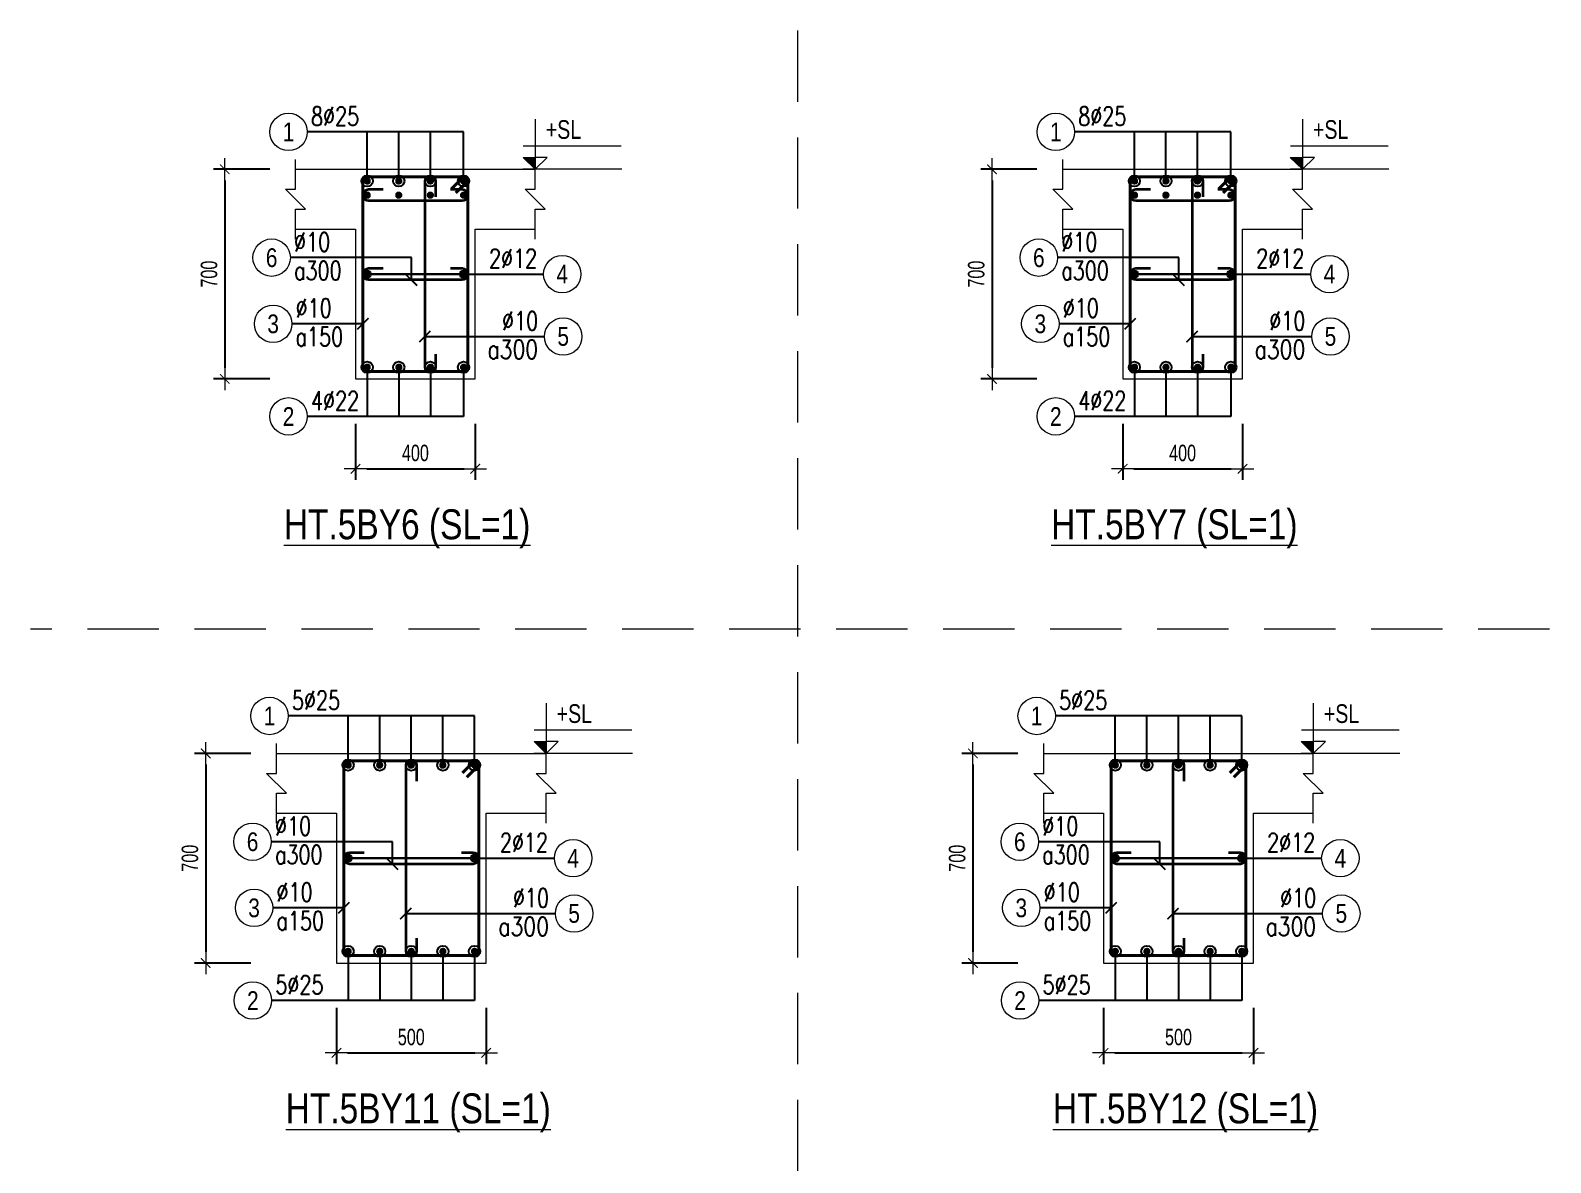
# Model space of a CAD drawing. Header units: millimetres. Extents: x 225489 to 327520, y -235866 to -221866.
# Drawn here: x 246514 to 251590, y -225647 to -221866 of the extents above; entities that cross this region are included whole.
import ezdxf
from ezdxf.enums import TextEntityAlignment as Align

# ---------------------------------------------------------------- set-up
doc = ezdxf.new("R2010")
doc.units = ezdxf.units.MM
doc.header["$PDMODE"] = 3
doc.linetypes.add('HIDDEN2', pattern=[4.762499999999999, 3.175, -1.5875])
doc.layers.get('0').update_dxf_attribs({"lineweight": 20})
doc.layers.get('Defpoints').update_dxf_attribs({"color": 151, "lineweight": 9})
for name, color, linetype, lineweight in [('NDC_S_ANNO', 7, 'Continuous', 20), ('NDC_S_CONTINUOUS', 3, 'Continuous', 20), ('NDC_S_DIM', 1, 'Continuous', 15), ('NDC_S_HIDDEN', 8, 'HIDDEN2', 13), ('NDC_S_REBAR', 4, 'Continuous', 35), ('NDC_S_STIRRUP', 4, 'Continuous', 40), ('NDC_S_TEXT SYMBOL', 7, 'Continuous', 20), ('NDC_S_THIN LINE', 8, 'Continuous', 9), ('NDC_S_VN TEXT', 7, 'Continuous', 20)]:
    doc.layers.add(name, color=color, linetype=linetype, lineweight=lineweight)
doc.styles.add('ARIAL', font='arial.ttf', dxfattribs={"width": 0.8})
doc.styles.add('NDC_ANNO', font='', dxfattribs={"width": 0.8})
doc.styles.add('NDC_DIM', font='', dxfattribs={"width": 0.75})
doc.styles.add('NDC_EN TXT', font='romans.shx', dxfattribs={"width": 0.8})
doc.styles.get('NDC_ANNO').set_extended_font_data('Dotum')
doc.styles.get('NDC_DIM').set_extended_font_data('Dotum')
doc.dimstyles.new('NDC_dim_25', dxfattribs={"dimscale": 25, "dimtxt": 2.2, "dimasz": 1.5, "dimexe": 1.5, "dimexo": 2.5, "dimgap": 1, "dimtad": 1, "dimdec": 0, "dimzin": 0, "dimdsep": 46, "dimtxsty": 'NDC_DIM', "dimblk": 'DIMMARK', "dimcen": 0.09, "dimdle": 1.2, "dimclrd": 1, "dimclre": 1, "dimclrt": 3, "dimadec": 0, "dimazin": 0, "dimtfac": 1, "dimtdec": 0, "dimtix": 1, "dimtofl": 0, "dimtmove": 0, "dimatfit": 3, "dimfxl": 6, "dimfxlon": 1, "dimtolj": 1, "dimtzin": 0, "dimarcsym": 0})

# ---------------------------------------------------------------- blocks, each defined once
blk = doc.blocks.new('kata_block_THEP')
at = {"layer": 'NDC_S_REBAR', "color": 0}
for p, q in [((-0.5, 0), (0.5, 0)), ((-0.3535533905960619, 0.353553390592424), (0.3535533905960619, -0.353553390592424)), ((0.3535533905960619, 0.353553390592424), (-0.3535533905960619, -0.353553390592424)), ((0, 0.5), (0, -0.5))]:
    blk.add_line(p, q, dxfattribs=at)
at = {"layer": 'NDC_S_REBAR', "color": 0, "const_width": 0.08333333333333334}
blk.add_lwpolyline([(-0.5, -1.818989403545856e-12, 1), (0.5000000000145519, -1.818989403545856e-12, 1), (-0.5, -1.818989403545856e-12, 1)], format="xyb", dxfattribs=at)
blk = doc.blocks.new('DIMMARK')
at = {"layer": 'NDC_S_DIM', "color": 1}
blk.add_line((-1.5, 0), (1, 0), dxfattribs=at)
at = {"layer": 'NDC_S_DIM', "color": 2, "const_width": 0.1}
blk.add_lwpolyline([(-0.4242640687119285, -0.4242640687119285), (0.4242640687119285, 0.4242640687119285)], dxfattribs=at)
blk = doc.blocks.new('*D90')
at = {"layer": 'Defpoints', "color": 0, "transparency": 16777216}
for p in [(247669.4350195396, -222329.8664509772), (247163.4350195396, -223029.8664509772), (247669.4350195396, -223029.8664509772)]:
    blk.add_point(p, dxfattribs=at)
at = {"layer": 'NDC_S_DIM', "color": 1, "lineweight": -2, "transparency": 16777216}
for p, q in [((247313.4350195396, -222329.8664509772), (247125.9350195396, -222329.8664509772)), ((247163.4350195396, -222367.3664509772), (247163.4350195396, -222992.3664509772)), ((247313.4350195396, -223029.8664509772), (247125.9350195396, -223029.8664509772))]:
    blk.add_line(p, q, dxfattribs=at)
at = {"layer": 'NDC_S_DIM', "color": 1, "lineweight": -2, "transparency": 16777216, "xscale": 37.5, "yscale": 37.5, "zscale": 37.5}
for p, rotation in [((247163.4350195396, -222329.8664509772), 90), ((247163.4350195396, -223029.8664509772), 270)]:
    blk.add_blockref('DIMMARK', p, dxfattribs=dict(at, rotation=rotation))
at = {"layer": 'NDC_S_DIM', "color": 3, "transparency": 16777216, "insert": (247110.9350195397, -222679.8664509772), "char_height": 55.00000000000001, "attachment_point": 5, "rotation": 90, "style": 'NDC_DIM'}
blk.add_mtext('\\A1;700', dxfattribs=at)
blk = doc.blocks.new('*D91')
at = {"layer": 'Defpoints', "color": 0, "transparency": 16777216}
for p in [(247599.7618949953, -223029.8664509772), (247999.7618949953, -223029.8664509772), (247999.7618949953, -223329.8664509772)]:
    blk.add_point(p, dxfattribs=at)
at = {"layer": 'NDC_S_DIM', "color": 1, "lineweight": -2, "transparency": 16777216}
for p, q in [((247599.7618949953, -223179.8664509772), (247599.7618949953, -223367.3664509772)), ((247999.7618949953, -223179.8664509772), (247999.7618949953, -223367.3664509772)), ((247637.2618949953, -223329.8664509772), (247962.2618949953, -223329.8664509772))]:
    blk.add_line(p, q, dxfattribs=at)
at = {"layer": 'NDC_S_DIM', "color": 1, "lineweight": -2, "transparency": 16777216, "xscale": 37.5, "yscale": 37.5, "zscale": 37.5, "rotation": 180}
blk.add_blockref('DIMMARK', (247599.7618949953, -223329.8664509772), dxfattribs=at)
at = {"layer": 'NDC_S_DIM', "color": 1, "lineweight": -2, "transparency": 16777216, "xscale": 37.5, "yscale": 37.5, "zscale": 37.5}
blk.add_blockref('DIMMARK', (247999.7618949953, -223329.8664509772), dxfattribs=at)
at = {"layer": 'NDC_S_DIM', "color": 3, "transparency": 16777216, "insert": (247799.7618949953, -223277.3664509772), "char_height": 55.00000000000001, "attachment_point": 5, "style": 'NDC_DIM'}
blk.add_mtext('\\A1;400', dxfattribs=at)
blk = doc.blocks.new('kata_block_CT')
at = {"layer": 'NDC_S_ANNO'}
blk.add_hatch(color=3, dxfattribs=at).paths.add_polyline_path([(0, 1.596954857557648), (-1.612010908633238, 1.596954857557648), (0, 0)])
at = {"layer": 'NDC_S_ANNO', "ltscale": 50}
h = blk.add_hatch(dxfattribs=at)
h.set_pattern_fill('ANSI31', color=256, scale=1.406250541793835, style=0)
h.set_pattern_definition([(45.00000000000001, (0, 5.456968210637569e-12), (-3.157122508925224, 3.157122508925225), [])])
h.paths.add_polyline_path([(0, 1.596954857557648), (0, 0), (1.612010908924276, 1.596954857557648)])
for p, q in [((-1.592704896858777, 3.140833880479477), (11.46947077315417, 3.140833880479477)), ((11.56125648126181, 5.456968210637569e-12), (-1.63869572513795, 5.456968210637569e-12))]:
    blk.add_line(p, q, dxfattribs=at)
for points in [[(0, 6.69495074864426), (0, 0)], [(0, 0), (-1.612010908924276, 1.596954857557648), (0, 1.596954857557648)], [(0, 0), (1.612010908924276, 1.596954857557648), (0, 1.596954857557648)]]:
    blk.add_lwpolyline(points, dxfattribs=at)
at = {"layer": 'NDC_S_ANNO', "color": 8, "ltscale": 50}
blk.add_lwpolyline([(0, 0), (-1.612010908633238, 1.596954857557648), (0, 1.596954857557648)], dxfattribs=at)
at = {"layer": 'NDC_S_TEXT SYMBOL', "color": 3, "style": 'NDC_ANNO', "width": 0.8}
blk.add_attdef('CT', (1.409564409346785, 4.068271311703938), '', height=2.5, dxfattribs=at)
blk = doc.blocks.new('kata_block_TD')
at = {"color": 6, "linetype": 'ByBlock', "lineweight": -2, "style": 'ARIAL', "width": 0.8}
blk.add_attdef('SECTDET2', text='', height=5, dxfattribs=at).set_placement((0, 7.970649532882817), align=Align.CENTER)
at = {"color": 0, "linetype": 'ByBlock', "lineweight": -2, "style": 'ARIAL', "width": 0.8}
blk.add_attdef('SECTDET1', text='', height=5, dxfattribs=at).set_placement((0, 1.470649532882817), align=Align.CENTER)
at = {"color": 3, "lineweight": 25, "style": 'ARIAL', "width": 0.8}
blk.add_attdef('SSCALE', text='', height=2.5, dxfattribs=at).set_placement((0, -3.998868953555331), align=Align.CENTER)
blk = doc.blocks.new('*U12')
blk.add_circle((-2.5, 0), 2.5)
at = {"layer": 'NDC_S_VN TEXT', "color": 3, "style": 'NDC_EN TXT', "width": 0.75}
for tag, p in [('DK1', (0.5, 0.8455043070534884)), ('KC1', (0.5, -2.972544307831413))]:
    blk.add_attdef(tag, p, '', height=2.5, dxfattribs=at)
at = {"layer": 'NDC_S_VN TEXT', "color": 7, "style": 'ARIAL', "width": 0.8}
blk.add_attdef('SH2', text='', height=2.5, dxfattribs=at).set_placement((-2.5, 0), align=Align.MIDDLE)
blk = doc.blocks.new('*U15')
blk.add_circle((2.5, 0), 2.5)
at = {"layer": 'NDC_S_VN TEXT', "color": 3, "style": 'NDC_EN TXT'}
for tag, width, p in [('DK2', 0.75, (-0.85, 0.8455043070534884)), ('KC2', 0.8, (-0.85, -2.972544307831413))]:
    blk.add_attdef(tag, text='', height=2.5, dxfattribs=dict(at, width=width)).set_placement(p, align=Align.RIGHT)
at = {"layer": 'NDC_S_VN TEXT', "color": 7, "style": 'ARIAL', "width": 0.8}
blk.add_attdef('SH3', text='', height=2.5, dxfattribs=at).set_placement((2.5, 0), align=Align.MIDDLE)
blk = doc.blocks.new('*U10')
blk.add_circle((2.5, 0), 2.5)
at = {"layer": 'NDC_S_VN TEXT', "color": 3, "style": 'NDC_EN TXT', "width": 0.75}
blk.add_attdef('DK2', text='', height=2.5, dxfattribs=at).set_placement((-0.85, 0.8455043070534884), align=Align.RIGHT)
at = {"layer": 'NDC_S_VN TEXT', "color": 7, "style": 'ARIAL', "width": 0.8}
blk.add_attdef('SH3', text='', height=2.5, dxfattribs=at).set_placement((2.5, 0), align=Align.MIDDLE)
blk = doc.blocks.new('*U11')
blk.add_circle((-2.5, 0), 2.5)
at = {"layer": 'NDC_S_VN TEXT', "color": 3, "style": 'NDC_EN TXT', "width": 0.75}
blk.add_attdef('DK1', (0.5, 0.8455043070534884), '', height=2.5, dxfattribs=at)
at = {"layer": 'NDC_S_VN TEXT', "color": 7, "style": 'ARIAL', "width": 0.8}
blk.add_attdef('SH2', text='', height=2.5, dxfattribs=at).set_placement((-2.5, 0), align=Align.MIDDLE)
blk = doc.blocks.new('*D92')
at = {"layer": 'Defpoints', "color": 0, "transparency": 16777216}
for p in [(250230.9459569083, -222329.8664509772), (249724.9459569083, -223029.8664509772), (250230.9459569083, -223029.8664509772)]:
    blk.add_point(p, dxfattribs=at)
at = {"layer": 'NDC_S_DIM', "color": 1, "lineweight": -2, "transparency": 16777216}
for p, q in [((249874.9459569083, -222329.8664509772), (249687.4459569083, -222329.8664509772)), ((249724.9459569083, -222367.3664509772), (249724.9459569083, -222992.3664509772)), ((249874.9459569083, -223029.8664509772), (249687.4459569083, -223029.8664509772))]:
    blk.add_line(p, q, dxfattribs=at)
at = {"layer": 'NDC_S_DIM', "color": 1, "lineweight": -2, "transparency": 16777216, "xscale": 37.5, "yscale": 37.5, "zscale": 37.5}
for p, rotation in [((249724.9459569083, -222329.8664509772), 90), ((249724.9459569083, -223029.8664509772), 270)]:
    blk.add_blockref('DIMMARK', p, dxfattribs=dict(at, rotation=rotation))
at = {"layer": 'NDC_S_DIM', "color": 3, "transparency": 16777216, "insert": (249672.4459569083, -222679.8664509772), "char_height": 55.00000000000001, "attachment_point": 5, "rotation": 90, "style": 'NDC_DIM'}
blk.add_mtext('\\A1;700', dxfattribs=at)
blk = doc.blocks.new('*D93')
at = {"layer": 'Defpoints', "color": 0, "transparency": 16777216}
for p in [(250161.272832364, -223029.8664509772), (250561.272832364, -223029.8664509772), (250561.272832364, -223329.8664509772)]:
    blk.add_point(p, dxfattribs=at)
at = {"layer": 'NDC_S_DIM', "color": 1, "lineweight": -2, "transparency": 16777216}
for p, q in [((250161.272832364, -223179.8664509772), (250161.272832364, -223367.3664509772)), ((250561.272832364, -223179.8664509772), (250561.272832364, -223367.3664509772)), ((250198.772832364, -223329.8664509772), (250523.772832364, -223329.8664509772))]:
    blk.add_line(p, q, dxfattribs=at)
at = {"layer": 'NDC_S_DIM', "color": 1, "lineweight": -2, "transparency": 16777216, "xscale": 37.5, "yscale": 37.5, "zscale": 37.5, "rotation": 180}
blk.add_blockref('DIMMARK', (250161.272832364, -223329.8664509772), dxfattribs=at)
at = {"layer": 'NDC_S_DIM', "color": 1, "lineweight": -2, "transparency": 16777216, "xscale": 37.5, "yscale": 37.5, "zscale": 37.5}
blk.add_blockref('DIMMARK', (250561.272832364, -223329.8664509772), dxfattribs=at)
at = {"layer": 'NDC_S_DIM', "color": 3, "transparency": 16777216, "insert": (250361.272832364, -223277.3664509772), "char_height": 55.00000000000001, "attachment_point": 5, "style": 'NDC_DIM'}
blk.add_mtext('\\A1;400', dxfattribs=at)
blk = doc.blocks.new('*D104')
at = {"layer": 'Defpoints', "color": 0, "transparency": 16777216}
for p in [(247536.1160967985, -224980.4652427768), (248036.1160967985, -224980.4652427768), (248036.1160967985, -225280.4652427768)]:
    blk.add_point(p, dxfattribs=at)
at = {"layer": 'NDC_S_DIM', "color": 1, "lineweight": -2, "transparency": 16777216}
for p, q in [((247536.1160967985, -225130.4652427768), (247536.1160967985, -225317.9652427768)), ((248036.1160967985, -225130.4652427768), (248036.1160967985, -225317.9652427768)), ((247573.6160967985, -225280.4652427768), (247998.6160967985, -225280.4652427768))]:
    blk.add_line(p, q, dxfattribs=at)
at = {"layer": 'NDC_S_DIM', "color": 1, "lineweight": -2, "transparency": 16777216, "xscale": 37.5, "yscale": 37.5, "zscale": 37.5, "rotation": 180}
blk.add_blockref('DIMMARK', (247536.1160967985, -225280.4652427768), dxfattribs=at)
at = {"layer": 'NDC_S_DIM', "color": 1, "lineweight": -2, "transparency": 16777216, "xscale": 37.5, "yscale": 37.5, "zscale": 37.5}
blk.add_blockref('DIMMARK', (248036.1160967985, -225280.4652427768), dxfattribs=at)
at = {"layer": 'NDC_S_DIM', "color": 3, "transparency": 16777216, "insert": (247786.1160967985, -225227.9652427768), "char_height": 55.00000000000001, "attachment_point": 5, "style": 'NDC_DIM'}
blk.add_mtext('\\A1;500', dxfattribs=at)
blk = doc.blocks.new('*D105')
at = {"layer": 'Defpoints', "color": 0, "transparency": 16777216}
for p in [(247605.7892213428, -224280.4652427768), (247099.7892213428, -224980.4652427768), (247605.7892213428, -224980.4652427768)]:
    blk.add_point(p, dxfattribs=at)
at = {"layer": 'NDC_S_DIM', "color": 1, "lineweight": -2, "transparency": 16777216}
for p, q in [((247249.7892213428, -224280.4652427768), (247062.2892213428, -224280.4652427768)), ((247099.7892213428, -224317.9652427768), (247099.7892213428, -224942.9652427768)), ((247249.7892213428, -224980.4652427768), (247062.2892213428, -224980.4652427768))]:
    blk.add_line(p, q, dxfattribs=at)
at = {"layer": 'NDC_S_DIM', "color": 1, "lineweight": -2, "transparency": 16777216, "xscale": 37.5, "yscale": 37.5, "zscale": 37.5}
for p, rotation in [((247099.7892213428, -224280.4652427768), 90), ((247099.7892213428, -224980.4652427768), 270)]:
    blk.add_blockref('DIMMARK', p, dxfattribs=dict(at, rotation=rotation))
at = {"layer": 'NDC_S_DIM', "color": 3, "transparency": 16777216, "insert": (247047.2892213429, -224630.4652427768), "char_height": 55.00000000000001, "attachment_point": 5, "rotation": 90, "style": 'NDC_DIM'}
blk.add_mtext('\\A1;700', dxfattribs=at)
blk = doc.blocks.new('*D106')
at = {"layer": 'Defpoints', "color": 0, "transparency": 16777216}
for p in [(250097.6270341671, -224980.4652427768), (250597.6270341671, -224980.4652427768), (250597.6270341671, -225280.4652427768)]:
    blk.add_point(p, dxfattribs=at)
at = {"layer": 'NDC_S_DIM', "color": 1, "lineweight": -2, "transparency": 16777216}
for p, q in [((250097.6270341671, -225130.4652427768), (250097.6270341671, -225317.9652427768)), ((250597.6270341671, -225130.4652427768), (250597.6270341671, -225317.9652427768)), ((250135.1270341671, -225280.4652427768), (250560.1270341671, -225280.4652427768))]:
    blk.add_line(p, q, dxfattribs=at)
at = {"layer": 'NDC_S_DIM', "color": 1, "lineweight": -2, "transparency": 16777216, "xscale": 37.5, "yscale": 37.5, "zscale": 37.5, "rotation": 180}
blk.add_blockref('DIMMARK', (250097.6270341671, -225280.4652427768), dxfattribs=at)
at = {"layer": 'NDC_S_DIM', "color": 1, "lineweight": -2, "transparency": 16777216, "xscale": 37.5, "yscale": 37.5, "zscale": 37.5}
blk.add_blockref('DIMMARK', (250597.6270341671, -225280.4652427768), dxfattribs=at)
at = {"layer": 'NDC_S_DIM', "color": 3, "transparency": 16777216, "insert": (250347.6270341671, -225227.9652427768), "char_height": 55.00000000000001, "attachment_point": 5, "style": 'NDC_DIM'}
blk.add_mtext('\\A1;500', dxfattribs=at)
blk = doc.blocks.new('*D107')
at = {"layer": 'Defpoints', "color": 0, "transparency": 16777216}
for p in [(250167.3001587114, -224280.4652427768), (249661.3001587114, -224980.4652427768), (250167.3001587114, -224980.4652427768)]:
    blk.add_point(p, dxfattribs=at)
at = {"layer": 'NDC_S_DIM', "color": 1, "lineweight": -2, "transparency": 16777216}
for p, q in [((249811.3001587114, -224280.4652427768), (249623.8001587114, -224280.4652427768)), ((249661.3001587114, -224317.9652427768), (249661.3001587114, -224942.9652427768)), ((249811.3001587114, -224980.4652427768), (249623.8001587114, -224980.4652427768))]:
    blk.add_line(p, q, dxfattribs=at)
at = {"layer": 'NDC_S_DIM', "color": 1, "lineweight": -2, "transparency": 16777216, "xscale": 37.5, "yscale": 37.5, "zscale": 37.5}
for p, rotation in [((249661.3001587114, -224280.4652427768), 90), ((249661.3001587114, -224980.4652427768), 270)]:
    blk.add_blockref('DIMMARK', p, dxfattribs=dict(at, rotation=rotation))
at = {"layer": 'NDC_S_DIM', "color": 3, "transparency": 16777216, "insert": (249608.8001587114, -224630.4652427768), "char_height": 55.00000000000001, "attachment_point": 5, "rotation": 90, "style": 'NDC_DIM'}
blk.add_mtext('\\A1;700', dxfattribs=at)

msp = doc.modelspace()

# ---------------------------------------------------------------- linework, layer by layer
at = {"layer": 'NDC_S_CONTINUOUS'}
for points in [[(247399.7618949953, -222329.8664509772), (247599.7618949953, -222329.8664509772), (247599.7618949953, -222329.8664509772), (247999.7618949953, -222329.8664509772), (247999.7618949953, -222329.8664509772), (248199.7618949953, -222329.8664509772)], [(249961.272832364, -222329.8664509772), (250161.272832364, -222329.8664509772), (250161.272832364, -222329.8664509772), (250561.272832364, -222329.8664509772), (250561.272832364, -222329.8664509772), (250761.272832364, -222329.8664509772)], [(247399.7618949953, -222529.8664509772), (247599.7618949953, -222529.8664509772), (247599.7618949953, -223029.8664509772), (247999.7618949953, -223029.8664509772), (247999.7618949953, -222529.8664509772), (248199.7618949953, -222529.8664509772)], [(249961.272832364, -222529.8664509772), (250161.272832364, -222529.8664509772), (250161.272832364, -223029.8664509772), (250561.272832364, -223029.8664509772), (250561.272832364, -222529.8664509772), (250761.272832364, -222529.8664509772)], [(247336.1160967985, -224280.4652427768), (247536.1160967985, -224280.4652427768), (247536.1160967985, -224280.4652427768), (248036.1160967985, -224280.4652427768), (248036.1160967985, -224280.4652427768), (248236.1160967985, -224280.4652427768)], [(249897.6270341671, -224280.4652427768), (250097.6270341671, -224280.4652427768), (250097.6270341671, -224280.4652427768), (250597.6270341671, -224280.4652427768), (250597.6270341671, -224280.4652427768), (250797.6270341671, -224280.4652427768)], [(247336.1160967985, -224480.4652427768), (247536.1160967985, -224480.4652427768), (247536.1160967985, -224980.4652427768), (248036.1160967985, -224980.4652427768), (248036.1160967985, -224480.4652427768), (248236.1160967985, -224480.4652427768)], [(249897.6270341671, -224480.4652427768), (250097.6270341671, -224480.4652427768), (250097.6270341671, -224980.4652427768), (250597.6270341671, -224980.4652427768), (250597.6270341671, -224480.4652427768), (250797.6270341671, -224480.4652427768)]]:
    msp.add_lwpolyline(points, dxfattribs=at)
at = {"layer": 'NDC_S_HIDDEN', "ltscale": 75}
for p, q in [((249075.8963880729, -221865.8761660784), (249075.8963880729, -235865.8761660625)), ((264444.9620122843, -223865.8761660761), (246514.3854507044, -223865.8761660761))]:
    msp.add_line(p, q, dxfattribs=at)
at = {"layer": 'NDC_S_REBAR'}
for points in [[(247868.1938949953, -222422.2111409105), (247868.1938949953, -222373.2979711007, 0.9999999999999999), (247831.3298949953, -222373.2979711007), (247831.3298949953, -222986.4344509771, 0.9999999999999999), (247868.1938949953, -222986.4344509771), (247868.1938949953, -222947.1775599683, -0.414213562)], [(250429.704832364, -222422.2111409105), (250429.704832364, -222373.2979711007, 0.9999999999999999), (250392.8408323639, -222373.2979711007), (250392.8408323639, -222986.4344509771, 0.9999999999999999), (250429.704832364, -222986.4344509771), (250429.704832364, -222947.1775599683, -0.414213562)], [(247692.1070648054, -222397.6501835618), (247643.1938949955, -222397.6501835618, 0.9999999999999999), (247643.1938949955, -222434.5141835619), (247956.3298949955, -222434.5141835619, 0.9999999999999999), (247956.3298949955, -222397.6501835618), (247917.0730039866, -222397.6501835618, -0.414213562)], [(250253.618002174, -222397.6501835618), (250204.7048323642, -222397.6501835618, 0.9999999999999999), (250204.7048323642, -222434.5141835619), (250517.8408323641, -222434.5141835619, 0.9999999999999999), (250517.8408323641, -222397.6501835618), (250478.5839413553, -222397.6501835618, -0.414213562)], [(247692.1070648052, -222661.4344509772), (247643.1938949953, -222661.4344509772, 0.9999999999999999), (247643.1938949953, -222698.2984509773), (247956.3298949953, -222698.2984509773, 0.9999999999999999), (247956.3298949953, -222661.4344509772), (247917.0730039865, -222661.4344509772, -0.414213562)], [(250253.6180021738, -222661.4344509772), (250204.704832364, -222661.4344509772, 0.9999999999999999), (250204.704832364, -222698.2984509773), (250517.8408323639, -222698.2984509773, 0.9999999999999999), (250517.8408323639, -222661.4344509772), (250478.5839413551, -222661.4344509772, -0.414213562)], [(247804.5480967985, -224372.8099327102), (247804.5480967985, -224323.8967629003, 0.9999999999999999), (247767.6840967985, -224323.8967629003), (247767.6840967985, -224937.0332427768, 0.9999999999999999), (247804.5480967985, -224937.0332427768), (247804.5480967985, -224897.776351768, -0.414213562)], [(250366.0590341671, -224372.8099327102), (250366.0590341671, -224323.8967629003, 0.9999999999999999), (250329.195034167, -224323.8967629003), (250329.195034167, -224937.0332427768, 0.9999999999999999), (250366.0590341671, -224937.0332427768), (250366.0590341671, -224897.776351768, -0.414213562)], [(247628.4612666084, -224612.0332427768), (247579.5480967985, -224612.0332427768, 0.9999999999999999), (247579.5480967985, -224648.8972427769), (247992.6840967985, -224648.8972427769, 0.9999999999999999), (247992.6840967985, -224612.0332427768), (247953.4272057897, -224612.0332427768, -0.414213562)], [(250189.9722039769, -224612.0332427768), (250141.0590341671, -224612.0332427768, 0.9999999999999999), (250141.0590341671, -224648.8972427769), (250554.195034167, -224648.8972427769, 0.9999999999999999), (250554.195034167, -224612.0332427768), (250514.9381431582, -224612.0332427768, -0.414213562)]]:
    msp.add_lwpolyline(points, format="xyb", dxfattribs=at)
at = {"layer": 'NDC_S_STIRRUP'}
for points in [[(247920.7618949953, -222394.8664509772), (247960.7618949953, -222354.8664509772, -0.414213562), (247974.7618949953, -222368.8664509772), (247974.7618949953, -222990.8664509772, -0.414213562), (247960.7618949953, -223004.8664509772), (247638.7618949953, -223004.8664509772, -0.414213562), (247624.7618949953, -222990.8664509772), (247624.7618949953, -222368.8664509772, -0.414213562), (247638.7618949953, -222354.8664509772), (247960.7618949953, -222354.8664509772, -0.414213562), (247974.7618949953, -222368.8664509772), (247934.7618949953, -222408.8664509772)], [(250482.272832364, -222394.8664509772), (250522.272832364, -222354.8664509772, -0.414213562), (250536.272832364, -222368.8664509772), (250536.272832364, -222990.8664509772, -0.414213562), (250522.272832364, -223004.8664509772), (250200.272832364, -223004.8664509772, -0.414213562), (250186.272832364, -222990.8664509772), (250186.272832364, -222368.8664509772, -0.414213562), (250200.272832364, -222354.8664509772), (250522.272832364, -222354.8664509772, -0.414213562), (250536.272832364, -222368.8664509772), (250496.272832364, -222408.8664509772)], [(247957.1160967985, -224345.4652427768), (247997.1160967985, -224305.4652427768, -0.414213562), (248011.1160967985, -224319.4652427768), (248011.1160967985, -224941.4652427768, -0.414213562), (247997.1160967985, -224955.4652427768), (247575.1160967985, -224955.4652427768, -0.414213562), (247561.1160967985, -224941.4652427768), (247561.1160967985, -224319.4652427768, -0.414213562), (247575.1160967985, -224305.4652427768), (247997.1160967985, -224305.4652427768, -0.414213562), (248011.1160967985, -224319.4652427768), (247971.1160967985, -224359.4652427768)], [(250518.6270341671, -224345.4652427768), (250558.6270341671, -224305.4652427768, -0.414213562), (250572.6270341671, -224319.4652427768), (250572.6270341671, -224941.4652427768, -0.414213562), (250558.6270341671, -224955.4652427768), (250136.6270341671, -224955.4652427768, -0.414213562), (250122.6270341671, -224941.4652427768), (250122.6270341671, -224319.4652427768, -0.414213562), (250136.6270341671, -224305.4652427768), (250558.6270341671, -224305.4652427768, -0.414213562), (250572.6270341671, -224319.4652427768), (250532.6270341671, -224359.4652427768)]]:
    msp.add_lwpolyline(points, format="xyb", dxfattribs=at)
at = {"layer": 'NDC_S_THIN LINE'}
for points in [[(247399.7618949953, -222563.1997843105), (247399.7618949953, -222463.1997843105), (247433.0952283287, -222463.1997843105), (247366.428561662, -222396.5331176438), (247399.7618949953, -222396.5331176438), (247399.7618949953, -222296.5331176438)], [(248199.7618949953, -222563.1997843105), (248199.7618949953, -222463.1997843105), (248233.0952283287, -222463.1997843105), (248166.428561662, -222396.5331176438), (248199.7618949953, -222396.5331176438), (248199.7618949953, -222296.5331176438)], [(249961.272832364, -222563.1997843105), (249961.272832364, -222463.1997843105), (249994.6061656973, -222463.1997843105), (249927.9394990306, -222396.5331176438), (249961.272832364, -222396.5331176438), (249961.272832364, -222296.5331176438)], [(250761.272832364, -222563.1997843105), (250761.272832364, -222463.1997843105), (250794.6061656973, -222463.1997843105), (250727.9394990306, -222396.5331176438), (250761.272832364, -222396.5331176438), (250761.272832364, -222296.5331176438)], [(247336.1160967985, -224513.7985761102), (247336.1160967985, -224413.7985761102), (247369.4494301319, -224413.7985761102), (247302.7827634652, -224347.1319094435), (247336.1160967985, -224347.1319094435), (247336.1160967985, -224247.1319094435)], [(248236.1160967985, -224513.7985761102), (248236.1160967985, -224413.7985761102), (248269.4494301319, -224413.7985761102), (248202.7827634652, -224347.1319094435), (248236.1160967985, -224347.1319094435), (248236.1160967985, -224247.1319094435)], [(249897.6270341671, -224513.7985761102), (249897.6270341671, -224413.7985761102), (249930.9603675004, -224413.7985761102), (249864.2937008337, -224347.1319094435), (249897.6270341671, -224347.1319094435), (249897.6270341671, -224247.1319094435)], [(250797.6270341671, -224513.7985761102), (250797.6270341671, -224413.7985761102), (250830.9603675004, -224413.7985761102), (250764.2937008337, -224347.1319094435), (250797.6270341671, -224347.1319094435), (250797.6270341671, -224247.1319094435)]]:
    msp.add_lwpolyline(points, dxfattribs=at)

# ---------------------------------------------------------------- block references
at = {"layer": 'NDC_S_REBAR', "xscale": 22, "yscale": 22, "zscale": 22}
for p in [(247638.7618949953, -222368.8664509772), (247960.7618949953, -222368.8664509772), (250200.272832364, -222368.8664509772), (250522.272832364, -222368.8664509772), (247638.7618949953, -222416.0821835618), (247960.7618949953, -222416.0821835618), (250200.272832364, -222416.0821835618), (250522.272832364, -222416.0821835618), (247638.7618949953, -222679.8664509772), (247960.7618949953, -222679.8664509772), (250200.272832364, -222679.8664509772), (250522.272832364, -222679.8664509772), (247638.7618949953, -222990.8664509772), (247744.2618949953, -222990.8664509772), (247849.7618949953, -222990.8664509772), (247960.7618949953, -222990.8664509772), (250200.272832364, -222990.8664509772), (250305.772832364, -222990.8664509772), (250411.272832364, -222990.8664509772), (250522.272832364, -222990.8664509772), (247575.1160967985, -224319.4652427768), (247997.1160967985, -224319.4652427768), (250136.6270341671, -224319.4652427768), (250558.6270341671, -224319.4652427768), (247575.1160967985, -224630.4652427768), (247997.1160967985, -224630.4652427768), (250136.6270341671, -224630.4652427768), (250558.6270341671, -224630.4652427768), (247575.1160967985, -224941.4652427768), (247680.6160967985, -224941.4652427768), (247786.1160967985, -224941.4652427768), (247891.6160967985, -224941.4652427768), (247997.1160967985, -224941.4652427768), (250136.6270341671, -224941.4652427768), (250242.1270341671, -224941.4652427768), (250347.6270341671, -224941.4652427768), (250453.1270341671, -224941.4652427768), (250558.6270341671, -224941.4652427768)]:
    msp.add_blockref('kata_block_THEP', p, dxfattribs=at)
at = {"layer": 'NDC_S_REBAR', "xscale": -22, "yscale": 22, "zscale": 22, "rotation": 180}
for p in [(247744.2618949953, -222368.8664509772), (247849.7618949953, -222368.8664509772), (250305.772832364, -222368.8664509772), (250411.272832364, -222368.8664509772), (247744.2618949953, -222416.0821835618), (247849.7618949953, -222416.0821835618), (250305.772832364, -222416.0821835618), (250411.272832364, -222416.0821835618), (247680.6160967985, -224319.4652427768), (247786.1160967985, -224319.4652427768), (247891.6160967985, -224319.4652427768), (250242.1270341671, -224319.4652427768), (250347.6270341671, -224319.4652427768), (250453.1270341671, -224319.4652427768)]:
    msp.add_blockref('kata_block_THEP', p, dxfattribs=at)
at = {"layer": 'NDC_S_THIN LINE', "xscale": 25, "yscale": 25, "zscale": 25}
for name, p, values in [('*U11', (247438.7618949953, -222204.8664509772), {'SH2': '1', 'DK1': '8%%c25'}), ('*U11', (250000.272832364, -222204.8664509772), {'SH2': '1', 'DK1': '8%%c25'}), ('*U12', (247382.2618949953, -222624.8664509772), {'SH2': '6', 'DK1': '%%c10', 'KC1': 'a300'}), ('*U12', (249943.772832364, -222624.8664509772), {'SH2': '6', 'DK1': '%%c10', 'KC1': 'a300'}), ('*U10', (248227.6521387929, -222679.8664509772), {'SH3': '4', 'DK2': '2%%c12'}), ('*U10', (250789.1630761615, -222679.8664509772), {'SH3': '4', 'DK2': '2%%c12'}), ('*U12', (247387.2618949953, -222845.6871215868), {'SH2': '3', 'DK1': '%%c10', 'KC1': 'a150'}), ('*U12', (249948.772832364, -222845.6871215868), {'SH2': '3', 'DK1': '%%c10', 'KC1': 'a150'}), ('*U15', (248230.8180938596, -222888.3335791565), {'SH3': '5', 'DK2': '%%c10', 'KC2': 'a300'}), ('*U15', (250792.3290312282, -222888.3335791565), {'SH3': '5', 'DK2': '%%c10', 'KC2': 'a300'}), ('*U11', (247438.7618949953, -223154.8664509772), {'SH2': '2', 'DK1': '4%%c22'}), ('*U11', (250000.272832364, -223154.8664509772), {'SH2': '2', 'DK1': '4%%c22'}), ('*U11', (247375.1160967985, -224155.4652427768), {'SH2': '1', 'DK1': '5%%c25'}), ('*U11', (249936.6270341671, -224155.4652427768), {'SH2': '1', 'DK1': '5%%c25'}), ('*U12', (247318.6160967985, -224575.4652427768), {'SH2': '6', 'DK1': '%%c10', 'KC1': 'a300'}), ('*U12', (249880.1270341671, -224575.4652427768), {'SH2': '6', 'DK1': '%%c10', 'KC1': 'a300'}), ('*U10', (248264.0063405961, -224630.4652427768), {'SH3': '4', 'DK2': '2%%c12'}), ('*U10', (250825.5172779646, -224630.4652427768), {'SH3': '4', 'DK2': '2%%c12'}), ('*U12', (247323.6160967985, -224796.2859133864), {'SH2': '3', 'DK1': '%%c10', 'KC1': 'a150'}), ('*U15', (248267.1722956627, -224815.3815056636), {'SH3': '5', 'DK2': '%%c10', 'KC2': 'a300'}), ('*U12', (249885.1270341671, -224796.2859133864), {'SH2': '3', 'DK1': '%%c10', 'KC1': 'a150'}), ('*U15', (250828.6832330313, -224815.3815056636), {'SH3': '5', 'DK2': '%%c10', 'KC2': 'a300'}), ('*U11', (247319.6576489501, -225105.4652427768), {'SH2': '2', 'DK1': '5%%c25'}), ('*U11', (249881.1685863186, -225105.4652427768), {'SH2': '2', 'DK1': '5%%c25'})]:
    msp.add_blockref(name, p, dxfattribs=at).add_auto_attribs(values)
at = {"layer": 'NDC_S_VN TEXT', "xscale": 25, "yscale": 25, "zscale": 25}
for p in [(248199.7618949953, -222329.8664509772), (250761.272832364, -222329.8664509772), (248236.1160967985, -224280.4652427768), (250797.6270341671, -224280.4652427768)]:
    msp.add_blockref('kata_block_CT', p, dxfattribs=at).add_auto_attribs({'CT': '+SL'})
at = {"layer": 'NDC_S_VN TEXT'}
ref = msp.add_blockref('kata_block_TD', (247772.1770386882, -223594.7720979142), dxfattribs=dict(at, xscale=20, yscale=20, zscale=20))
ref.add_attrib('SECTDET1', '%%uHT.5BY6 (SL=1)', dxfattribs={"layer": '0', "color": 0, "linetype": 'ByBlock', "lineweight": -2, "height": 100, "style": 'ARIAL', "width": 0.8}).set_placement((247772.1770386882, -223565.3591072565), align=Align.CENTER)
ref = msp.add_blockref('kata_block_TD', (250333.6879760568, -223594.7720979142), dxfattribs=dict(at, xscale=20, yscale=20, zscale=20))
ref.add_attrib('SECTDET1', '%%uHT.5BY7 (SL=1)', dxfattribs={"layer": '0', "color": 0, "linetype": 'ByBlock', "lineweight": -2, "height": 100, "style": 'ARIAL', "width": 0.8}).set_placement((250333.6879760568, -223565.3591072565), align=Align.CENTER)
ref = msp.add_blockref('kata_block_TD', (247809.3744711561, -225545.3708897138), dxfattribs=dict(at, xscale=20, yscale=20, zscale=20))
ref.add_attrib('SECTDET1', '%%uHT.5BY11 (SL=1)', dxfattribs={"layer": '0', "color": 0, "linetype": 'ByBlock', "lineweight": -2, "height": 100, "style": 'ARIAL', "width": 0.8}).set_placement((247809.3744711561, -225515.9578990562), align=Align.CENTER)
ref = msp.add_blockref('kata_block_TD', (250370.8854085247, -225545.3708897138), dxfattribs=dict(at, xscale=20, yscale=20, zscale=20))
ref.add_attrib('SECTDET1', '%%uHT.5BY12 (SL=1)', dxfattribs={"layer": '0', "color": 0, "linetype": 'ByBlock', "lineweight": -2, "height": 100, "style": 'ARIAL', "width": 0.8}).set_placement((250370.8854085247, -225515.9578990562), align=Align.CENTER)

# ---------------------------------------------------------------- dimensions: what is measured, and where the dimension line sits
at = {"layer": 'NDC_S_DIM'}
for base, p1, p2, picture, middle in [((247163.4350195396, -223029.8664509772), (247669.4350195396, -222329.8664509772), (247669.4350195396, -223029.8664509772), '*D90', (247110.9350195397, -222679.8664509772)), ((249724.9459569083, -223029.8664509772), (250230.9459569083, -222329.8664509772), (250230.9459569083, -223029.8664509772), '*D92', (249672.4459569083, -222679.8664509772)), ((247099.7892213428, -224980.4652427768), (247605.7892213428, -224280.4652427768), (247605.7892213428, -224980.4652427768), '*D105', (247047.2892213429, -224630.4652427768)), ((249661.3001587114, -224980.4652427768), (250167.3001587114, -224280.4652427768), (250167.3001587114, -224980.4652427768), '*D107', (249608.8001587114, -224630.4652427768))]:
    dim = msp.add_linear_dim(base=base, p1=p1, p2=p2, angle=270, dimstyle='NDC_dim_25', dxfattribs=at)
    dim.commit()
    dim.dimension.update_dxf_attribs({"geometry": picture, "text_midpoint": middle})
for base, p1, p2, picture, middle in [((247999.7618949953, -223329.8664509772), (247599.7618949953, -223029.8664509772), (247999.7618949953, -223029.8664509772), '*D91', (247799.7618949953, -223277.3664509772)), ((250561.272832364, -223329.8664509772), (250161.272832364, -223029.8664509772), (250561.272832364, -223029.8664509772), '*D93', (250361.272832364, -223277.3664509772)), ((248036.1160967985, -225280.4652427768), (247536.1160967985, -224980.4652427768), (248036.1160967985, -224980.4652427768), '*D104', (247786.1160967985, -225227.9652427768)), ((250597.6270341671, -225280.4652427768), (250097.6270341671, -224980.4652427768), (250597.6270341671, -224980.4652427768), '*D106', (250347.6270341671, -225227.9652427768))]:
    dim = msp.add_linear_dim(base=base, p1=p1, p2=p2, dimstyle='NDC_dim_25', dxfattribs=at)
    dim.commit()
    dim.dimension.update_dxf_attribs({"geometry": picture, "text_midpoint": middle})

# ---------------------------------------------------------------- leaders
at = {"layer": 'NDC_S_THIN LINE'}
for points, override in [([(247960.7618949953, -222368.8664509772), (247960.7618949953, -222204.8664509772), (247438.7618949953, -222204.8664509772)], {"dimldrblk": 'DotBlank'}), ([(247849.7618949955, -222368.8664509772), (247849.7618949955, -222204.8664509772), (247438.7618949953, -222204.8664509772)], {"dimldrblk": 'DotBlank'}), ([(247744.2618949953, -222368.8664509772), (247744.2618949953, -222204.8664509772), (247438.7618949953, -222204.8664509772)], {"dimldrblk": 'DotBlank'}), ([(247638.7618949953, -222368.8664509772), (247638.7618949953, -222204.8664509772), (247438.7618949953, -222204.8664509772)], {"dimldrblk": 'DotBlank'}), ([(250522.272832364, -222368.8664509772), (250522.272832364, -222204.8664509772), (250000.272832364, -222204.8664509772)], {"dimldrblk": 'DotBlank'}), ([(250411.2728323641, -222368.8664509772), (250411.2728323641, -222204.8664509772), (250000.272832364, -222204.8664509772)], {"dimldrblk": 'DotBlank'}), ([(250305.772832364, -222368.8664509772), (250305.772832364, -222204.8664509772), (250000.272832364, -222204.8664509772)], {"dimldrblk": 'DotBlank'}), ([(250200.272832364, -222368.8664509772), (250200.272832364, -222204.8664509772), (250000.272832364, -222204.8664509772)], {"dimldrblk": 'DotBlank'}), ([(247787.0952283287, -222699.8664509772), (247787.0952283287, -222624.8664509772), (247382.2618949953, -222624.8664509772)], {"dimldrblk": 'ArchTick'}), ([(250348.6061656973, -222699.8664509772), (250348.6061656973, -222624.8664509772), (249943.772832364, -222624.8664509772)], {"dimldrblk": 'ArchTick'}), ([(247638.7618949953, -222679.8664509772), (247966.7618949953, -222679.8664509772)], {"dimasz": 1, "dimldrblk": 'DotBlank'}), ([(247960.7618949953, -222679.8664509772), (247638.7618949953, -222679.8664509772)], {"dimasz": 1, "dimldrblk": 'DotBlank'}), ([(247960.7618949953, -222679.8664509772), (248227.6521387929, -222679.8664509772)], {"dimldrblk": 'DotSmall'}), ([(250200.272832364, -222679.8664509772), (250528.272832364, -222679.8664509772)], {"dimasz": 1, "dimldrblk": 'DotBlank'}), ([(250522.272832364, -222679.8664509772), (250200.272832364, -222679.8664509772)], {"dimasz": 1, "dimldrblk": 'DotBlank'}), ([(250522.272832364, -222679.8664509772), (250789.1630761615, -222679.8664509772)], {"dimldrblk": 'DotSmall'}), ([(247624.7618949953, -222845.6871215868), (247387.2618949953, -222845.6871215868)], {"dimldrblk": 'ArchTick'}), ([(250186.272832364, -222845.6871215868), (249948.772832364, -222845.6871215868)], {"dimldrblk": 'ArchTick'}), ([(247831.3298949953, -222888.3335791565), (248230.8180938596, -222888.3335791565)], {"dimldrblk": 'ArchTick'}), ([(250392.8408323639, -222888.3335791565), (250792.3290312282, -222888.3335791565)], {"dimldrblk": 'ArchTick'}), ([(247960.7618949953, -222990.8664509772), (247960.7618949953, -223154.8664509772), (247438.7618949953, -223154.8664509772)], {"dimldrblk": 'DotBlank'}), ([(247849.7618949953, -222990.8664509772), (247849.7618949953, -223154.8664509772), (247438.7618949953, -223154.8664509772)], {"dimldrblk": 'DotBlank'}), ([(247744.2618949953, -222990.8664509772), (247744.2618949953, -223154.8664509772), (247438.7618949953, -223154.8664509772)], {"dimldrblk": 'DotBlank'}), ([(247638.7618949953, -222990.8664509772), (247638.7618949953, -223154.8664509772), (247438.7618949953, -223154.8664509772)], {"dimldrblk": 'DotBlank'}), ([(250522.272832364, -222990.8664509772), (250522.272832364, -223154.8664509772), (250000.272832364, -223154.8664509772)], {"dimldrblk": 'DotBlank'}), ([(250411.272832364, -222990.8664509772), (250411.272832364, -223154.8664509772), (250000.272832364, -223154.8664509772)], {"dimldrblk": 'DotBlank'}), ([(250305.772832364, -222990.8664509772), (250305.772832364, -223154.8664509772), (250000.272832364, -223154.8664509772)], {"dimldrblk": 'DotBlank'}), ([(250200.272832364, -222990.8664509772), (250200.272832364, -223154.8664509772), (250000.272832364, -223154.8664509772)], {"dimldrblk": 'DotBlank'}), ([(247575.1160967985, -224319.4652427768), (247575.1160967985, -224155.4652427768), (247375.1160967985, -224155.4652427768)], {"dimldrblk": 'DotBlank'}), ([(247680.6160967985, -224319.4652427768), (247680.6160967985, -224155.4652427768), (247375.1160967985, -224155.4652427768)], {"dimldrblk": 'DotBlank'}), ([(247786.1160967987, -224319.4652427768), (247786.1160967987, -224155.4652427768), (247375.1160967985, -224155.4652427768)], {"dimldrblk": 'DotBlank'}), ([(247891.6160967987, -224319.4652427768), (247891.6160967987, -224155.4652427768), (247375.1160967985, -224155.4652427768)], {"dimldrblk": 'DotBlank'}), ([(247997.1160967985, -224319.4652427768), (247997.1160967985, -224155.4652427768), (247375.1160967985, -224155.4652427768)], {"dimldrblk": 'DotBlank'}), ([(250136.6270341671, -224319.4652427768), (250136.6270341671, -224155.4652427768), (249936.6270341671, -224155.4652427768)], {"dimldrblk": 'DotBlank'}), ([(250242.1270341671, -224319.4652427768), (250242.1270341671, -224155.4652427768), (249936.6270341671, -224155.4652427768)], {"dimldrblk": 'DotBlank'}), ([(250347.6270341672, -224319.4652427768), (250347.6270341672, -224155.4652427768), (249936.6270341671, -224155.4652427768)], {"dimldrblk": 'DotBlank'}), ([(250453.1270341672, -224319.4652427768), (250453.1270341672, -224155.4652427768), (249936.6270341671, -224155.4652427768)], {"dimldrblk": 'DotBlank'}), ([(250558.6270341671, -224319.4652427768), (250558.6270341671, -224155.4652427768), (249936.6270341671, -224155.4652427768)], {"dimldrblk": 'DotBlank'}), ([(247723.4494301319, -224650.4652427768), (247723.4494301319, -224575.4652427768), (247318.6160967985, -224575.4652427768)], {"dimldrblk": 'ArchTick'}), ([(250284.9603675004, -224650.4652427768), (250284.9603675004, -224575.4652427768), (249880.1270341671, -224575.4652427768)], {"dimldrblk": 'ArchTick'}), ([(247575.1160967985, -224630.4652427768), (248003.1160967985, -224630.4652427768)], {"dimasz": 1, "dimldrblk": 'DotBlank'}), ([(247997.1160967985, -224630.4652427768), (247575.1160967985, -224630.4652427768)], {"dimasz": 1, "dimldrblk": 'DotBlank'}), ([(247997.1160967985, -224630.4652427768), (248264.0063405961, -224630.4652427768)], {"dimldrblk": 'DotSmall'}), ([(250136.6270341671, -224630.4652427768), (250564.6270341671, -224630.4652427768)], {"dimasz": 1, "dimldrblk": 'DotBlank'}), ([(250558.6270341671, -224630.4652427768), (250136.6270341671, -224630.4652427768)], {"dimasz": 1, "dimldrblk": 'DotBlank'}), ([(250558.6270341671, -224630.4652427768), (250825.5172779646, -224630.4652427768)], {"dimldrblk": 'DotSmall'}), ([(247561.1160967985, -224796.2859133864), (247323.6160967985, -224796.2859133864)], {"dimldrblk": 'ArchTick'}), ([(247767.6840967985, -224815.3815056636), (248267.1722956627, -224815.3815056636)], {"dimldrblk": 'ArchTick'}), ([(250122.6270341671, -224796.2859133864), (249885.1270341671, -224796.2859133864)], {"dimldrblk": 'ArchTick'}), ([(250329.195034167, -224815.3815056636), (250828.6832330313, -224815.3815056636)], {"dimldrblk": 'ArchTick'}), ([(247575.1160967985, -224941.4652427768), (247575.1160967985, -225105.4652427768), (247319.6576489501, -225105.4652427768)], {"dimldrblk": 'DotBlank'}), ([(247680.6160967985, -224941.4652427768), (247680.6160967985, -225105.4652427768), (247319.6576489501, -225105.4652427768)], {"dimldrblk": 'DotBlank'}), ([(247786.1160967985, -224941.4652427768), (247786.1160967985, -225105.4652427768), (247319.6576489501, -225105.4652427768)], {"dimldrblk": 'DotBlank'}), ([(247891.6160967985, -224941.4652427768), (247891.6160967985, -225105.4652427768), (247319.6576489501, -225105.4652427768)], {"dimldrblk": 'DotBlank'}), ([(247997.1160967985, -224941.4652427768), (247997.1160967985, -225105.4652427768), (247319.6576489501, -225105.4652427768)], {"dimldrblk": 'DotBlank'}), ([(250136.6270341671, -224941.4652427768), (250136.6270341671, -225105.4652427768), (249881.1685863186, -225105.4652427768)], {"dimldrblk": 'DotBlank'}), ([(250242.1270341671, -224941.4652427768), (250242.1270341671, -225105.4652427768), (249881.1685863186, -225105.4652427768)], {"dimldrblk": 'DotBlank'}), ([(250347.6270341671, -224941.4652427768), (250347.6270341671, -225105.4652427768), (249881.1685863186, -225105.4652427768)], {"dimldrblk": 'DotBlank'}), ([(250453.1270341671, -224941.4652427768), (250453.1270341671, -225105.4652427768), (249881.1685863186, -225105.4652427768)], {"dimldrblk": 'DotBlank'}), ([(250558.6270341671, -224941.4652427768), (250558.6270341671, -225105.4652427768), (249881.1685863186, -225105.4652427768)], {"dimldrblk": 'DotBlank'})]:
    msp.add_leader(points, dimstyle='NDC_dim_25', override=override, dxfattribs=at)

doc.saveas('drawing.dxf')
